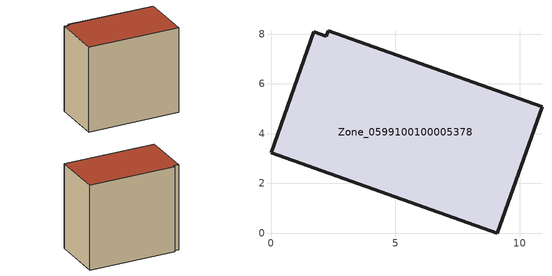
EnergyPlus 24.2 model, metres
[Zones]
Zone_0599100100005378
 floor ground (C_G): 2.23,7.9 2.31,8.12 10.89,5.07 9.09,0 0,3.23 1.72,8.08 z0.52
 wall outside (C_F): 0,3.23 9.09,0 10.89,5.07 2.31,8.12 2.23,7.9 1.72,8.08 0,3.23 z0.52:9.5
 roof outside (C_R): 2.31,8.12 2.23,7.9 1.72,8.08 0,3.23 9.09,0 10.89,5.07 z9.5
[BUILDING]
Pand.0599100100005378: North Axis=0; Terrain=City; Loads Convergence Tolerance Value=0.04; Temperature Convergence Tolerance Value=0.4; Solar Distribution=FullExterior; Maximum Number of Warmup Days=25; Minimum Number of Warmup Days=1
[Site:Location]
Rotterdam.The.Hague.AP_ZH_NLD Design_Conditions: Latitude=51.96; Longitude=4.45; Time Zone=1; Elevation=-4.5
[SITE:GROUNDTEMPERATURE:BUILDINGSURFACE]
18, 18, 18, 18, 18, 18, 18, 18, 18, 18, 18, 18
[MATERIAL] Thermal Absorptance=0.9; Solar Absorptance=0.7; Visible Absorptance=0.7
Name | Roughness | Thickness | Conductivity | Density | Specific Heat
G.TI.2006-2014 | MediumSmooth | 0.15 | 0.06 | 540 | 1210
F.TI.2006-2014 | Rough | 0.3 | 0.12 | 1920 | 840
R.TI.2006-2014 | MediumRough | 0.2 | 0.08 | 1500 | 1000
[CONSTRUCTION]
C_G: G.TI.2006-2014
C_F: F.TI.2006-2014
C_R: R.TI.2006-2014
[ZONE]
Zone_0599100100005378: Type=1; Multiplier=1; Ceiling Height=Autocalculate; Volume=Autocalculate; Floor Area=autocalculate; Part of Total Floor Area=Yes
[ZONEINFILTRATION:DESIGNFLOWRATE]
Infil_Zone_0599100100005378: Zone or ZoneList or Space or SpaceList=Zone_0599100100005378; Schedule=AlwaysOn; Design Flow Rate Calculation Method=Flow/Area; Flow Rate per Floor Area=0.0015; Constant Term Coefficient=1; Temperature Term Coefficient=0; Velocity Term Coefficient=0; Velocity Squared Term Coefficient=0
[HVACTEMPLATE:ZONE:IDEALLOADSAIRSYSTEM]
Zone_0599100100005378: Maximum Heating Supply Air Temperature=50; Minimum Cooling Supply Air Temperature=13; Maximum Heating Supply Air Humidity Ratio=0.0156; Minimum Cooling Supply Air Humidity Ratio=0.0077; Heating Limit=NoLimit; Cooling Limit=NoLimit; Dehumidification Control Type=ConstantSensibleHeatRatio; Cooling Sensible Heat Ratio=0.7; Dehumidification Setpoint=60; Humidification Control Type=None; Humidification Setpoint=30; Outdoor Air Method=None; Outdoor Air Flow Rate per Person=0.00944; Outdoor Air Flow Rate per Zone Floor Area=0; Outdoor Air Flow Rate per Zone=0; Demand Controlled Ventilation Type=None; Outdoor Air Economizer Type=NoEconomizer; Heat Recovery Type=None; Sensible Heat Recovery Effectiveness=0.7; Latent Heat Recovery Effectiveness=0.65
[ZONECONTROL:THERMOSTAT]
ThermostatControl_Zone_0599100100005378: Zone or ZoneList=Zone_0599100100005378; Control Type Schedule=DualSetpointControlType; Control 1=Thermostat_Zone_0599100100005378; Temperature Difference Between Cutout And Setpoint=0
[THERMOSTATSETPOINT:DUALSETPOINT]
Thermostat_Zone_0599100100005378: Heating Setpoint Temperature Schedule=HeatingSetpoint_Zone_0599100100005378; Cooling Setpoint Temperature Schedule=CoolingSetpoint_Zone_0599100100005378
[SCHEDULE:COMPACT]
HeatingSetpoint_Zone_0599100100005378: Through: 12/31, For: AllDays, Until: 24:00, 21
CoolingSetpoint_Zone_0599100100005378: Through: 12/31, For: AllDays, Until: 24:00, 24
DualSetpointControlType: Through: 12/31, For: AllDays, Until: 24:00, 4
AlwaysOn: Through: 12/31, For: AllDays, Until: 24:00, 1
